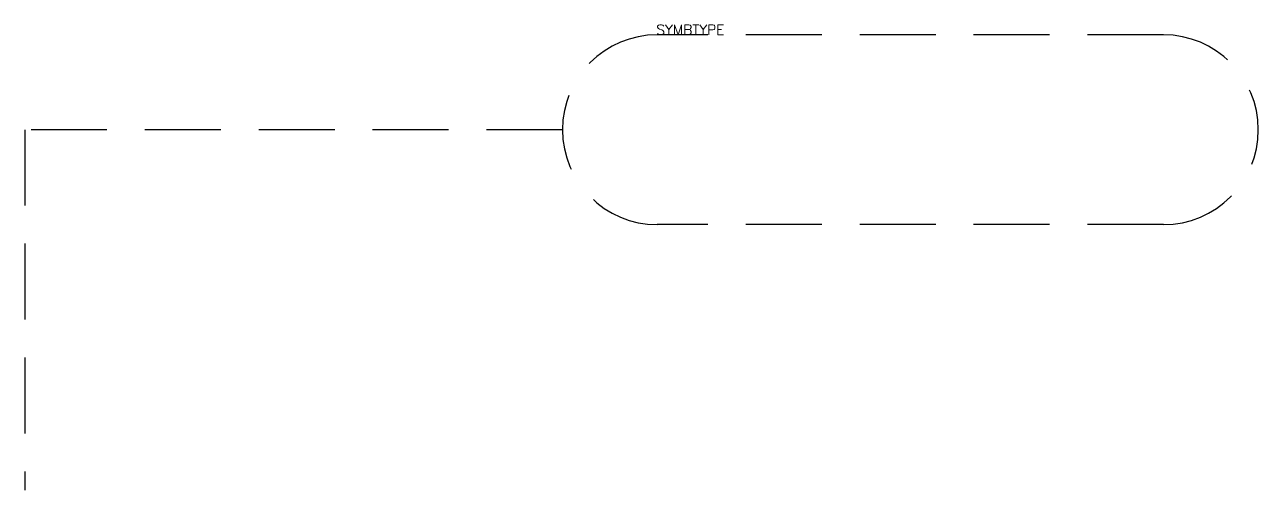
# Model space of a CAD drawing. Extents: x 102.5 to 126.9, y 231 to 240.2.
import ezdxf

# ---------------------------------------------------------------- set-up
doc = ezdxf.new("R2010")
doc.units = 0
doc.header["$LTSCALE"] = 6
doc.header["$MEASUREMENT"] = 0
doc.linetypes.add('HIDDEN', pattern=[0.375, 0.25, -0.125])
doc.layers.get('0').update_dxf_attribs({"linetype": 'CONTINUOUS'})
doc.layers.add('20', color=7, linetype='HIDDEN')
doc.styles.get("Standard").update_dxf_attribs({"font": 'simplex', "width": 0.85})

msp = doc.modelspace()

# ---------------------------------------------------------------- linework, layer by layer
at = {"layer": '20'}
for p, q in [((125.019, 240), (115.019, 240)), ((113.144, 238.125), (102.519, 238.125)), ((102.519, 238.125), (102.519, 231)), ((125.019, 236.25), (115.019, 236.25))]:
    msp.add_line(p, q, dxfattribs=at)
for centre, start, end in [((115.019, 238.125), 90, 270), ((125.019, 238.125), 270, 90)]:
    msp.add_arc(centre, 1.875, start, end, dxfattribs=at)

# ---------------------------------------------------------------- texts
at = {"flags": 1}
msp.add_attdef('SYMBTYPE', (115, 240), 'X', height=0.2, dxfattribs=at)

doc.saveas('drawing.dxf')
